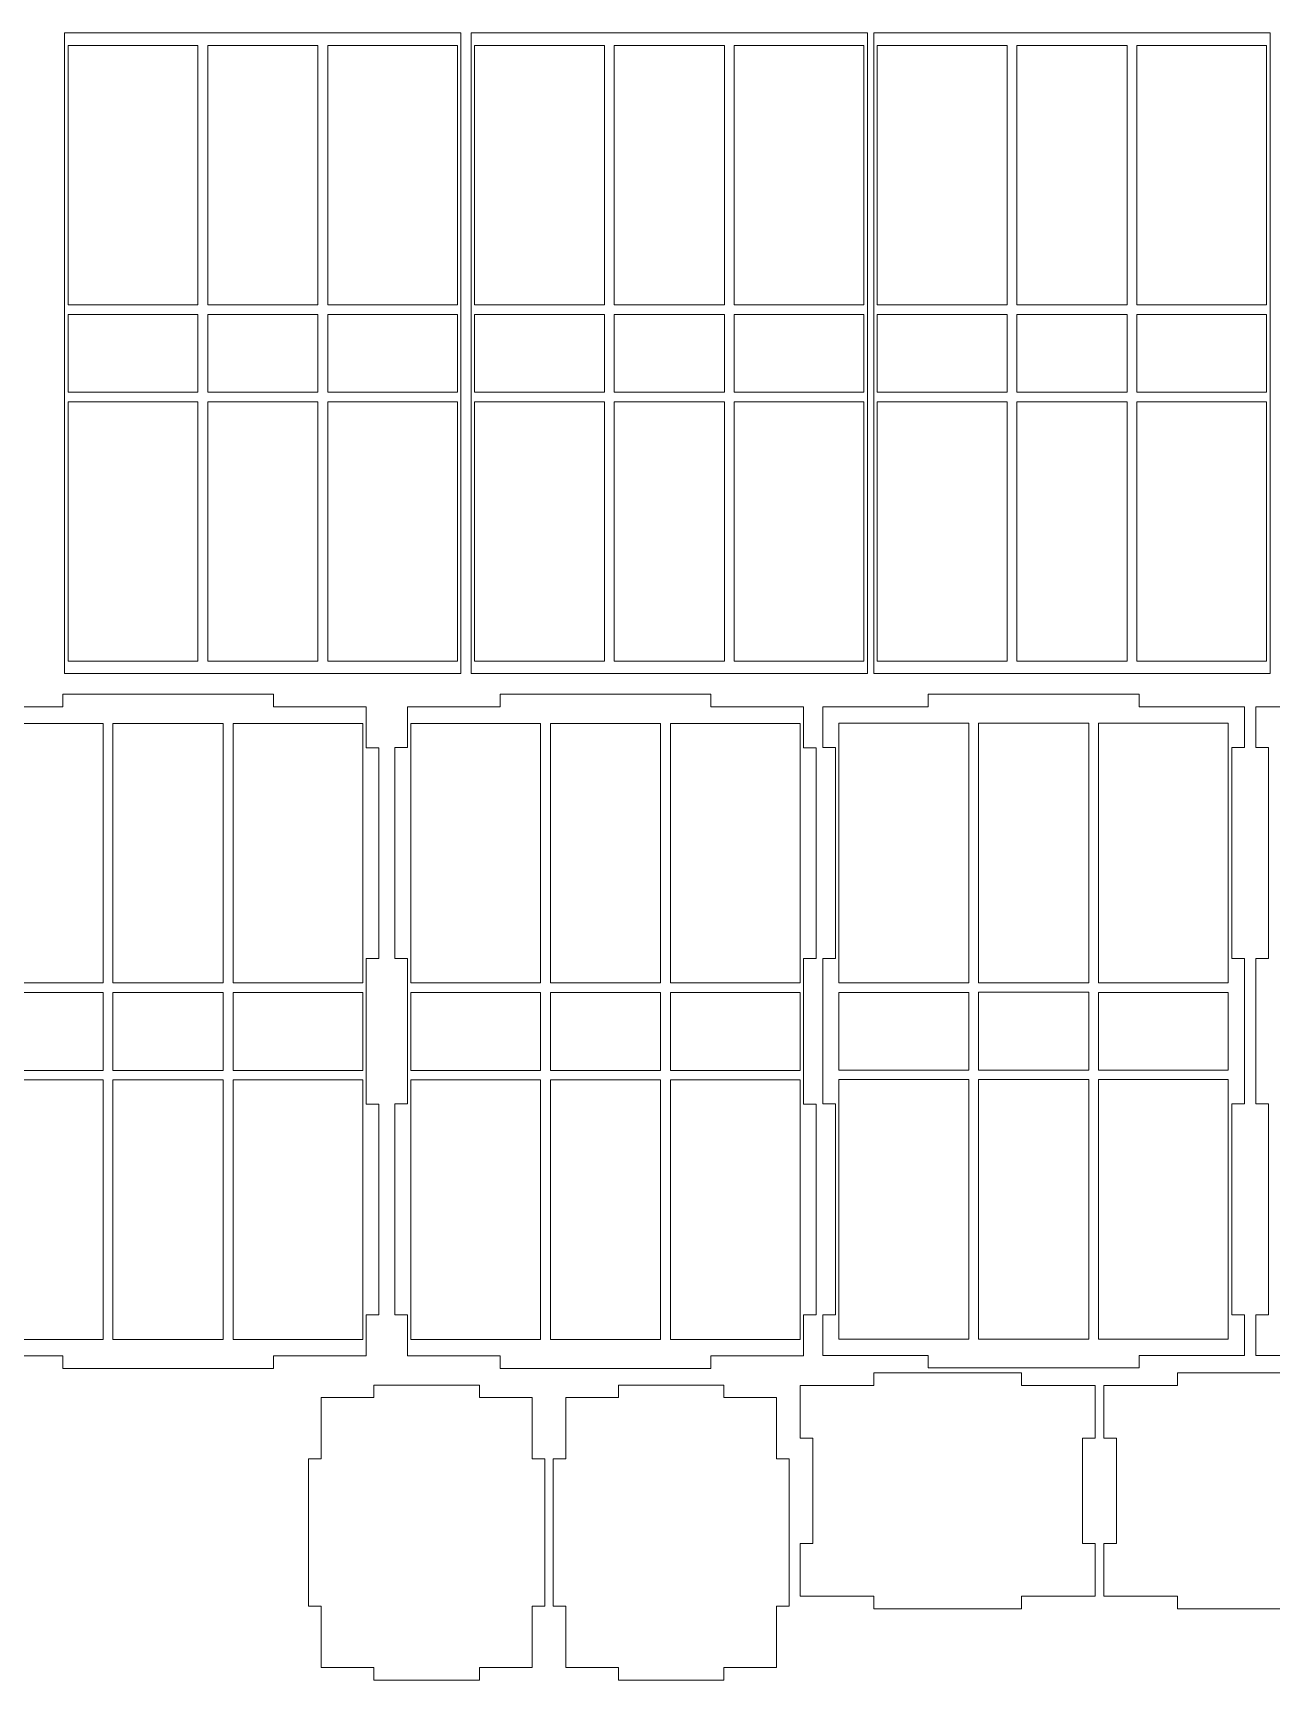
# Model space of a CAD drawing. Header units: millimetres. Extents: x -452 to 300, y -191 to 200.
# Drawn here: x -191.6 to 102.1, y -190.8 to 200 of the extents above; entities that cross this region are included whole.
import ezdxf

# ---------------------------------------------------------------- set-up
doc = ezdxf.new("R2010")
doc.units = ezdxf.units.MM
doc.header["$MEASUREMENT"] = 0
doc.layers.add('Camada 1', color=7, linetype='Continuous')

msp = doc.modelspace()

# ---------------------------------------------------------------- linework, layer by layer
at = {"layer": 'Camada 1', "color": 250, "lineweight": 20}
for points, knots in [([(-184.0359, 200), (-184.0359, 200), (-90.0359, 200), (-90.0359, 200), (-90.0359, 200), (-90.0359, 48), (-90.0359, 48), (-90.0359, 48), (-184.0359, 48), (-184.0359, 48), (-184.0359, 48), (-184.0359, 200), (-184.0359, 200)], [0, 0, 0, 0, 0.25, 0.25, 0.25, 0.5, 0.5, 0.5, 0.75, 0.75, 0.75, 1, 1, 1, 1]), ([(-87.6413, 200), (-87.6413, 200), (6.3587, 200), (6.3587, 200), (6.3587, 200), (6.3587, 48), (6.3587, 48), (6.3587, 48), (-87.6413, 48), (-87.6413, 48), (-87.6413, 48), (-87.6413, 200), (-87.6413, 200)], [0, 0, 0, 0, 0.25, 0.25, 0.25, 0.5, 0.5, 0.5, 0.75, 0.75, 0.75, 1, 1, 1, 1]), ([(7.8686, 200), (7.8686, 200), (101.8686, 200), (101.8686, 200), (101.8686, 200), (101.8686, 48), (101.8686, 48), (101.8686, 48), (7.8686, 48), (7.8686, 48), (7.8686, 48), (7.8686, 200), (7.8686, 200)], [0, 0, 0, 0, 0.25, 0.25, 0.25, 0.5, 0.5, 0.5, 0.75, 0.75, 0.75, 1, 1, 1, 1]), ([(-183.1962, 197.0353), (-183.1962, 197.0353), (-152.427, 197.0353), (-152.427, 197.0353), (-152.427, 197.0353), (-152.427, 135.4968), (-152.427, 135.4968), (-152.427, 135.4968), (-183.1962, 135.4968), (-183.1962, 135.4968), (-183.1962, 135.4968), (-183.1962, 197.0353), (-183.1962, 197.0353)], [0, 0, 0, 0, 0.25, 0.25, 0.25, 0.5, 0.5, 0.5, 0.75, 0.75, 0.75, 1, 1, 1, 1]), ([(-150.1128, 197.0353), (-150.1128, 197.0353), (-123.959, 197.0353), (-123.959, 197.0353), (-123.959, 197.0353), (-123.959, 135.4968), (-123.959, 135.4968), (-123.959, 135.4968), (-150.1128, 135.4968), (-150.1128, 135.4968), (-150.1128, 135.4968), (-150.1128, 197.0353), (-150.1128, 197.0353)], [0, 0, 0, 0, 0.25, 0.25, 0.25, 0.5, 0.5, 0.5, 0.75, 0.75, 0.75, 1, 1, 1, 1]), ([(-121.6362, 197.0353), (-121.6362, 197.0353), (-90.867, 197.0353), (-90.867, 197.0353), (-90.867, 197.0353), (-90.867, 135.4968), (-90.867, 135.4968), (-90.867, 135.4968), (-121.6362, 135.4968), (-121.6362, 135.4968), (-121.6362, 135.4968), (-121.6362, 197.0353), (-121.6362, 197.0353)], [0, 0, 0, 0, 0.25, 0.25, 0.25, 0.5, 0.5, 0.5, 0.75, 0.75, 0.75, 1, 1, 1, 1]), ([(-86.8016, 197.0353), (-86.8016, 197.0353), (-56.0324, 197.0353), (-56.0324, 197.0353), (-56.0324, 197.0353), (-56.0324, 135.4968), (-56.0324, 135.4968), (-56.0324, 135.4968), (-86.8016, 135.4968), (-86.8016, 135.4968), (-86.8016, 135.4968), (-86.8016, 197.0353), (-86.8016, 197.0353)], [0, 0, 0, 0, 0.25, 0.25, 0.25, 0.5, 0.5, 0.5, 0.75, 0.75, 0.75, 1, 1, 1, 1]), ([(-53.7182, 197.0353), (-53.7182, 197.0353), (-27.5644, 197.0353), (-27.5644, 197.0353), (-27.5644, 197.0353), (-27.5644, 135.4968), (-27.5644, 135.4968), (-27.5644, 135.4968), (-53.7182, 135.4968), (-53.7182, 135.4968), (-53.7182, 135.4968), (-53.7182, 197.0353), (-53.7182, 197.0353)], [0, 0, 0, 0, 0.25, 0.25, 0.25, 0.5, 0.5, 0.5, 0.75, 0.75, 0.75, 1, 1, 1, 1]), ([(-25.2416, 197.0353), (-25.2416, 197.0353), (5.5276, 197.0353), (5.5276, 197.0353), (5.5276, 197.0353), (5.5276, 135.4968), (5.5276, 135.4968), (5.5276, 135.4968), (-25.2416, 135.4968), (-25.2416, 135.4968), (-25.2416, 135.4968), (-25.2416, 197.0353), (-25.2416, 197.0353)], [0, 0, 0, 0, 0.25, 0.25, 0.25, 0.5, 0.5, 0.5, 0.75, 0.75, 0.75, 1, 1, 1, 1]), ([(8.7083, 197.0353), (8.7083, 197.0353), (39.4775, 197.0353), (39.4775, 197.0353), (39.4775, 197.0353), (39.4775, 135.4968), (39.4775, 135.4968), (39.4775, 135.4968), (8.7083, 135.4968), (8.7083, 135.4968), (8.7083, 135.4968), (8.7083, 197.0353), (8.7083, 197.0353)], [0, 0, 0, 0, 0.25, 0.25, 0.25, 0.5, 0.5, 0.5, 0.75, 0.75, 0.75, 1, 1, 1, 1]), ([(41.7917, 197.0353), (41.7917, 197.0353), (67.9455, 197.0353), (67.9455, 197.0353), (67.9455, 197.0353), (67.9455, 135.4968), (67.9455, 135.4968), (67.9455, 135.4968), (41.7917, 135.4968), (41.7917, 135.4968), (41.7917, 135.4968), (41.7917, 197.0353), (41.7917, 197.0353)], [0, 0, 0, 0, 0.25, 0.25, 0.25, 0.5, 0.5, 0.5, 0.75, 0.75, 0.75, 1, 1, 1, 1]), ([(70.2683, 197.0353), (70.2683, 197.0353), (101.0375, 197.0353), (101.0375, 197.0353), (101.0375, 197.0353), (101.0375, 135.4968), (101.0375, 135.4968), (101.0375, 135.4968), (70.2683, 135.4968), (70.2683, 135.4968), (70.2683, 135.4968), (70.2683, 197.0353), (70.2683, 197.0353)], [0, 0, 0, 0, 0.25, 0.25, 0.25, 0.5, 0.5, 0.5, 0.75, 0.75, 0.75, 1, 1, 1, 1]), ([(-183.1962, 133.2027), (-183.1962, 133.2027), (-152.427, 133.2027), (-152.427, 133.2027), (-152.427, 133.2027), (-152.427, 114.7412), (-152.427, 114.7412), (-152.427, 114.7412), (-183.1962, 114.7412), (-183.1962, 114.7412), (-183.1962, 114.7412), (-183.1962, 133.2027), (-183.1962, 133.2027)], [0, 0, 0, 0, 0.25, 0.25, 0.25, 0.5, 0.5, 0.5, 0.75, 0.75, 0.75, 1, 1, 1, 1]), ([(-150.1128, 133.2308), (-150.1128, 133.2308), (-123.959, 133.2308), (-123.959, 133.2308), (-123.959, 133.2308), (-123.959, 114.7692), (-123.959, 114.7692), (-123.959, 114.7692), (-150.1128, 114.7692), (-150.1128, 114.7692), (-150.1128, 114.7692), (-150.1128, 133.2308), (-150.1128, 133.2308)], [0, 0, 0, 0, 0.25, 0.25, 0.25, 0.5, 0.5, 0.5, 0.75, 0.75, 0.75, 1, 1, 1, 1]), ([(-121.6362, 133.2027), (-121.6362, 133.2027), (-90.867, 133.2027), (-90.867, 133.2027), (-90.867, 133.2027), (-90.867, 114.7412), (-90.867, 114.7412), (-90.867, 114.7412), (-121.6362, 114.7412), (-121.6362, 114.7412), (-121.6362, 114.7412), (-121.6362, 133.2027), (-121.6362, 133.2027)], [0, 0, 0, 0, 0.25, 0.25, 0.25, 0.5, 0.5, 0.5, 0.75, 0.75, 0.75, 1, 1, 1, 1]), ([(-86.8016, 133.2027), (-86.8016, 133.2027), (-56.0324, 133.2027), (-56.0324, 133.2027), (-56.0324, 133.2027), (-56.0324, 114.7412), (-56.0324, 114.7412), (-56.0324, 114.7412), (-86.8016, 114.7412), (-86.8016, 114.7412), (-86.8016, 114.7412), (-86.8016, 133.2027), (-86.8016, 133.2027)], [0, 0, 0, 0, 0.25, 0.25, 0.25, 0.5, 0.5, 0.5, 0.75, 0.75, 0.75, 1, 1, 1, 1]), ([(-53.7182, 133.2308), (-53.7182, 133.2308), (-27.5644, 133.2308), (-27.5644, 133.2308), (-27.5644, 133.2308), (-27.5644, 114.7692), (-27.5644, 114.7692), (-27.5644, 114.7692), (-53.7182, 114.7692), (-53.7182, 114.7692), (-53.7182, 114.7692), (-53.7182, 133.2308), (-53.7182, 133.2308)], [0, 0, 0, 0, 0.25, 0.25, 0.25, 0.5, 0.5, 0.5, 0.75, 0.75, 0.75, 1, 1, 1, 1]), ([(-25.2416, 133.2027), (-25.2416, 133.2027), (5.5276, 133.2027), (5.5276, 133.2027), (5.5276, 133.2027), (5.5276, 114.7412), (5.5276, 114.7412), (5.5276, 114.7412), (-25.2416, 114.7412), (-25.2416, 114.7412), (-25.2416, 114.7412), (-25.2416, 133.2027), (-25.2416, 133.2027)], [0, 0, 0, 0, 0.25, 0.25, 0.25, 0.5, 0.5, 0.5, 0.75, 0.75, 0.75, 1, 1, 1, 1]), ([(8.7083, 133.2027), (8.7083, 133.2027), (39.4775, 133.2027), (39.4775, 133.2027), (39.4775, 133.2027), (39.4775, 114.7412), (39.4775, 114.7412), (39.4775, 114.7412), (8.7083, 114.7412), (8.7083, 114.7412), (8.7083, 114.7412), (8.7083, 133.2027), (8.7083, 133.2027)], [0, 0, 0, 0, 0.25, 0.25, 0.25, 0.5, 0.5, 0.5, 0.75, 0.75, 0.75, 1, 1, 1, 1]), ([(41.7917, 133.2308), (41.7917, 133.2308), (67.9455, 133.2308), (67.9455, 133.2308), (67.9455, 133.2308), (67.9455, 114.7692), (67.9455, 114.7692), (67.9455, 114.7692), (41.7917, 114.7692), (41.7917, 114.7692), (41.7917, 114.7692), (41.7917, 133.2308), (41.7917, 133.2308)], [0, 0, 0, 0, 0.25, 0.25, 0.25, 0.5, 0.5, 0.5, 0.75, 0.75, 0.75, 1, 1, 1, 1]), ([(70.2683, 133.2027), (70.2683, 133.2027), (101.0375, 133.2027), (101.0375, 133.2027), (101.0375, 133.2027), (101.0375, 114.7412), (101.0375, 114.7412), (101.0375, 114.7412), (70.2683, 114.7412), (70.2683, 114.7412), (70.2683, 114.7412), (70.2683, 133.2027), (70.2683, 133.2027)], [0, 0, 0, 0, 0.25, 0.25, 0.25, 0.5, 0.5, 0.5, 0.75, 0.75, 0.75, 1, 1, 1, 1]), ([(-183.1962, 112.4904), (-183.1962, 112.4904), (-152.427, 112.4904), (-152.427, 112.4904), (-152.427, 112.4904), (-152.427, 50.9519), (-152.427, 50.9519), (-152.427, 50.9519), (-183.1962, 50.9519), (-183.1962, 50.9519), (-183.1962, 50.9519), (-183.1962, 112.4904), (-183.1962, 112.4904)], [0, 0, 0, 0, 0.25, 0.25, 0.25, 0.5, 0.5, 0.5, 0.75, 0.75, 0.75, 1, 1, 1, 1]), ([(-150.1128, 112.4904), (-150.1128, 112.4904), (-123.959, 112.4904), (-123.959, 112.4904), (-123.959, 112.4904), (-123.959, 50.9519), (-123.959, 50.9519), (-123.959, 50.9519), (-150.1128, 50.9519), (-150.1128, 50.9519), (-150.1128, 50.9519), (-150.1128, 112.4904), (-150.1128, 112.4904)], [0, 0, 0, 0, 0.25, 0.25, 0.25, 0.5, 0.5, 0.5, 0.75, 0.75, 0.75, 1, 1, 1, 1]), ([(-121.6362, 112.4904), (-121.6362, 112.4904), (-90.867, 112.4904), (-90.867, 112.4904), (-90.867, 112.4904), (-90.867, 50.9519), (-90.867, 50.9519), (-90.867, 50.9519), (-121.6362, 50.9519), (-121.6362, 50.9519), (-121.6362, 50.9519), (-121.6362, 112.4904), (-121.6362, 112.4904)], [0, 0, 0, 0, 0.25, 0.25, 0.25, 0.5, 0.5, 0.5, 0.75, 0.75, 0.75, 1, 1, 1, 1]), ([(-86.8016, 112.4904), (-86.8016, 112.4904), (-56.0324, 112.4904), (-56.0324, 112.4904), (-56.0324, 112.4904), (-56.0324, 50.9519), (-56.0324, 50.9519), (-56.0324, 50.9519), (-86.8016, 50.9519), (-86.8016, 50.9519), (-86.8016, 50.9519), (-86.8016, 112.4904), (-86.8016, 112.4904)], [0, 0, 0, 0, 0.25, 0.25, 0.25, 0.5, 0.5, 0.5, 0.75, 0.75, 0.75, 1, 1, 1, 1]), ([(-53.7182, 112.4904), (-53.7182, 112.4904), (-27.5644, 112.4904), (-27.5644, 112.4904), (-27.5644, 112.4904), (-27.5644, 50.9519), (-27.5644, 50.9519), (-27.5644, 50.9519), (-53.7182, 50.9519), (-53.7182, 50.9519), (-53.7182, 50.9519), (-53.7182, 112.4904), (-53.7182, 112.4904)], [0, 0, 0, 0, 0.25, 0.25, 0.25, 0.5, 0.5, 0.5, 0.75, 0.75, 0.75, 1, 1, 1, 1]), ([(-25.2416, 112.4904), (-25.2416, 112.4904), (5.5276, 112.4904), (5.5276, 112.4904), (5.5276, 112.4904), (5.5276, 50.9519), (5.5276, 50.9519), (5.5276, 50.9519), (-25.2416, 50.9519), (-25.2416, 50.9519), (-25.2416, 50.9519), (-25.2416, 112.4904), (-25.2416, 112.4904)], [0, 0, 0, 0, 0.25, 0.25, 0.25, 0.5, 0.5, 0.5, 0.75, 0.75, 0.75, 1, 1, 1, 1]), ([(8.7083, 112.4904), (8.7083, 112.4904), (39.4775, 112.4904), (39.4775, 112.4904), (39.4775, 112.4904), (39.4775, 50.9519), (39.4775, 50.9519), (39.4775, 50.9519), (8.7083, 50.9519), (8.7083, 50.9519), (8.7083, 50.9519), (8.7083, 112.4904), (8.7083, 112.4904)], [0, 0, 0, 0, 0.25, 0.25, 0.25, 0.5, 0.5, 0.5, 0.75, 0.75, 0.75, 1, 1, 1, 1]), ([(41.7917, 112.4904), (41.7917, 112.4904), (67.9455, 112.4904), (67.9455, 112.4904), (67.9455, 112.4904), (67.9455, 50.9519), (67.9455, 50.9519), (67.9455, 50.9519), (41.7917, 50.9519), (41.7917, 50.9519), (41.7917, 50.9519), (41.7917, 112.4904), (41.7917, 112.4904)], [0, 0, 0, 0, 0.25, 0.25, 0.25, 0.5, 0.5, 0.5, 0.75, 0.75, 0.75, 1, 1, 1, 1]), ([(70.2683, 112.4904), (70.2683, 112.4904), (101.0375, 112.4904), (101.0375, 112.4904), (101.0375, 112.4904), (101.0375, 50.9519), (101.0375, 50.9519), (101.0375, 50.9519), (70.2683, 50.9519), (70.2683, 50.9519), (70.2683, 50.9519), (70.2683, 112.4904), (70.2683, 112.4904)], [0, 0, 0, 0, 0.25, 0.25, 0.25, 0.5, 0.5, 0.5, 0.75, 0.75, 0.75, 1, 1, 1, 1]), ([(-209.505, -54.102), (-209.505, -54.102), (-206.505, -54.102), (-206.505, -54.102), (-206.505, -54.102), (-206.505, -19.5571), (-206.505, -19.5571), (-206.505, -19.5571), (-209.505, -19.5571), (-209.505, -19.5571), (-209.505, -19.5571), (-209.505, 30.4429), (-209.505, 30.4429), (-209.505, 30.4429), (-206.505, 30.4429), (-206.505, 30.4429), (-206.505, 30.4429), (-206.505, 40.1), (-206.505, 40.1), (-206.505, 40.1), (-184.505, 40.1), (-184.505, 40.1), (-184.505, 40.1), (-184.505, 43.1), (-184.505, 43.1), (-184.505, 43.1), (-134.505, 43.1), (-134.505, 43.1), (-134.505, 43.1), (-134.505, 40.1), (-134.505, 40.1), (-134.505, 40.1), (-112.505, 40.1), (-112.505, 40.1), (-112.505, 40.1), (-112.505, 30.3725), (-112.505, 30.3725), (-112.505, 30.3725), (-109.505, 30.3725), (-109.505, 30.3725), (-109.505, 30.3725), (-109.505, -19.6275), (-109.505, -19.6275), (-109.505, -19.6275), (-112.505, -19.6275), (-112.505, -19.6275), (-112.505, -19.6275), (-112.505, -54.1724), (-112.505, -54.1724), (-112.505, -54.1724), (-109.505, -54.1724), (-109.505, -54.1724), (-109.505, -54.1724), (-109.505, -104.1724), (-109.505, -104.1724), (-109.505, -104.1724), (-112.505, -104.1724), (-112.505, -104.1724), (-112.505, -104.1724), (-112.505, -113.9), (-112.505, -113.9), (-112.505, -113.9), (-134.505, -113.9), (-134.505, -113.9), (-134.505, -113.9), (-134.505, -116.9), (-134.505, -116.9), (-134.505, -116.9), (-184.505, -116.9), (-184.505, -116.9), (-184.505, -116.9), (-184.505, -113.9), (-184.505, -113.9), (-184.505, -113.9), (-206.505, -113.9), (-206.505, -113.9), (-206.505, -113.9), (-206.505, -104.102), (-206.505, -104.102), (-206.505, -104.102), (-209.505, -104.102), (-209.505, -104.102), (-209.505, -104.102), (-209.505, -54.102), (-209.505, -54.102)], [0, 0, 0, 0, 0.03571429, 0.03571429, 0.03571429, 0.07142857, 0.07142857, 0.07142857, 0.10714286, 0.10714286, 0.10714286, 0.14285714, 0.14285714, 0.14285714, 0.17857143, 0.17857143, 0.17857143, 0.21428571, 0.21428571, 0.21428571, 0.25, 0.25, 0.25, 0.28571429, 0.28571429, 0.28571429, 0.32142857, 0.32142857, 0.32142857, 0.35714286, 0.35714286, 0.35714286, 0.39285714, 0.39285714, 0.39285714, 0.42857143, 0.42857143, 0.42857143, 0.46428571, 0.46428571, 0.46428571, 0.5, 0.5, 0.5, 0.53571429, 0.53571429, 0.53571429, 0.57142857, 0.57142857, 0.57142857, 0.60714286, 0.60714286, 0.60714286, 0.64285714, 0.64285714, 0.64285714, 0.67857143, 0.67857143, 0.67857143, 0.71428571, 0.71428571, 0.71428571, 0.75, 0.75, 0.75, 0.78571429, 0.78571429, 0.78571429, 0.82142857, 0.82142857, 0.82142857, 0.85714286, 0.85714286, 0.85714286, 0.89285714, 0.89285714, 0.89285714, 0.92857143, 0.92857143, 0.92857143, 0.96428571, 0.96428571, 0.96428571, 1, 1, 1, 1]), ([(-105.755, -54.102), (-105.755, -54.102), (-102.755, -54.102), (-102.755, -54.102), (-102.755, -54.102), (-102.755, -19.5571), (-102.755, -19.5571), (-102.755, -19.5571), (-105.755, -19.5571), (-105.755, -19.5571), (-105.755, -19.5571), (-105.755, 30.4429), (-105.755, 30.4429), (-105.755, 30.4429), (-102.755, 30.4429), (-102.755, 30.4429), (-102.755, 30.4429), (-102.755, 40.1), (-102.755, 40.1), (-102.755, 40.1), (-80.755, 40.1), (-80.755, 40.1), (-80.755, 40.1), (-80.755, 43.1), (-80.755, 43.1), (-80.755, 43.1), (-30.755, 43.1), (-30.755, 43.1), (-30.755, 43.1), (-30.755, 40.1), (-30.755, 40.1), (-30.755, 40.1), (-8.755, 40.1), (-8.755, 40.1), (-8.755, 40.1), (-8.755, 30.3725), (-8.755, 30.3725), (-8.755, 30.3725), (-5.755, 30.3725), (-5.755, 30.3725), (-5.755, 30.3725), (-5.755, -19.6275), (-5.755, -19.6275), (-5.755, -19.6275), (-8.755, -19.6275), (-8.755, -19.6275), (-8.755, -19.6275), (-8.755, -54.1724), (-8.755, -54.1724), (-8.755, -54.1724), (-5.755, -54.1724), (-5.755, -54.1724), (-5.755, -54.1724), (-5.755, -104.1724), (-5.755, -104.1724), (-5.755, -104.1724), (-8.755, -104.1724), (-8.755, -104.1724), (-8.755, -104.1724), (-8.755, -113.9), (-8.755, -113.9), (-8.755, -113.9), (-30.755, -113.9), (-30.755, -113.9), (-30.755, -113.9), (-30.755, -116.9), (-30.755, -116.9), (-30.755, -116.9), (-80.755, -116.9), (-80.755, -116.9), (-80.755, -116.9), (-80.755, -113.9), (-80.755, -113.9), (-80.755, -113.9), (-102.755, -113.9), (-102.755, -113.9), (-102.755, -113.9), (-102.755, -104.102), (-102.755, -104.102), (-102.755, -104.102), (-105.755, -104.102), (-105.755, -104.102), (-105.755, -104.102), (-105.755, -54.102), (-105.755, -54.102)], [0, 0, 0, 0, 0.03571429, 0.03571429, 0.03571429, 0.07142857, 0.07142857, 0.07142857, 0.10714286, 0.10714286, 0.10714286, 0.14285714, 0.14285714, 0.14285714, 0.17857143, 0.17857143, 0.17857143, 0.21428571, 0.21428571, 0.21428571, 0.25, 0.25, 0.25, 0.28571429, 0.28571429, 0.28571429, 0.32142857, 0.32142857, 0.32142857, 0.35714286, 0.35714286, 0.35714286, 0.39285714, 0.39285714, 0.39285714, 0.42857143, 0.42857143, 0.42857143, 0.46428571, 0.46428571, 0.46428571, 0.5, 0.5, 0.5, 0.53571429, 0.53571429, 0.53571429, 0.57142857, 0.57142857, 0.57142857, 0.60714286, 0.60714286, 0.60714286, 0.64285714, 0.64285714, 0.64285714, 0.67857143, 0.67857143, 0.67857143, 0.71428571, 0.71428571, 0.71428571, 0.75, 0.75, 0.75, 0.78571429, 0.78571429, 0.78571429, 0.82142857, 0.82142857, 0.82142857, 0.85714286, 0.85714286, 0.85714286, 0.89285714, 0.89285714, 0.89285714, 0.92857143, 0.92857143, 0.92857143, 0.96428571, 0.96428571, 0.96428571, 1, 1, 1, 1]), ([(-4.2125, 40.1), (-4.2125, 40.1), (20.7873, 40.1), (20.7873, 40.1), (20.7873, 40.1), (20.7873, 43.1), (20.7873, 43.1), (20.7873, 43.1), (70.7873, 43.1), (70.7873, 43.1), (70.7873, 43.1), (70.7873, 40.1), (70.7873, 40.1), (70.7873, 40.1), (95.7875, 40.1), (95.7875, 40.1), (95.7875, 40.1), (95.7875, 30.4429), (95.7875, 30.4429), (95.7875, 30.4429), (92.7875, 30.4429), (92.7875, 30.4429), (92.7875, 30.4429), (92.7875, -19.5571), (92.7875, -19.5571), (92.7875, -19.5571), (95.7875, -19.5571), (95.7875, -19.5571), (95.7875, -19.5571), (95.7875, -54.102), (95.7875, -54.102), (95.7875, -54.102), (92.7875, -54.102), (92.7875, -54.102), (92.7875, -54.102), (92.7875, -104.102), (92.7875, -104.102), (92.7875, -104.102), (95.7875, -104.102), (95.7875, -104.102), (95.7875, -104.102), (95.7875, -113.7462), (95.7875, -113.7462), (95.7875, -113.7462), (70.7873, -113.7462), (70.7873, -113.7462), (70.7873, -113.7462), (70.7873, -116.7462), (70.7873, -116.7462), (70.7873, -116.7462), (20.7873, -116.7462), (20.7873, -116.7462), (20.7873, -116.7462), (20.7873, -113.7462), (20.7873, -113.7462), (20.7873, -113.7462), (-4.2125, -113.7462), (-4.2125, -113.7462), (-4.2125, -113.7462), (-4.2125, -104.102), (-4.2125, -104.102), (-4.2125, -104.102), (-1.2125, -104.102), (-1.2125, -104.102), (-1.2125, -104.102), (-1.2125, -54.102), (-1.2125, -54.102), (-1.2125, -54.102), (-4.2125, -54.102), (-4.2125, -54.102), (-4.2125, -54.102), (-4.2125, -19.5571), (-4.2125, -19.5571), (-4.2125, -19.5571), (-1.2125, -19.5571), (-1.2125, -19.5571), (-1.2125, -19.5571), (-1.2125, 30.4429), (-1.2125, 30.4429), (-1.2125, 30.4429), (-4.2125, 30.4429), (-4.2125, 30.4429), (-4.2125, 30.4429), (-4.2125, 40.1), (-4.2125, 40.1)], [0, 0, 0, 0, 0.03571429, 0.03571429, 0.03571429, 0.07142857, 0.07142857, 0.07142857, 0.10714286, 0.10714286, 0.10714286, 0.14285714, 0.14285714, 0.14285714, 0.17857143, 0.17857143, 0.17857143, 0.21428571, 0.21428571, 0.21428571, 0.25, 0.25, 0.25, 0.28571429, 0.28571429, 0.28571429, 0.32142857, 0.32142857, 0.32142857, 0.35714286, 0.35714286, 0.35714286, 0.39285714, 0.39285714, 0.39285714, 0.42857143, 0.42857143, 0.42857143, 0.46428571, 0.46428571, 0.46428571, 0.5, 0.5, 0.5, 0.53571429, 0.53571429, 0.53571429, 0.57142857, 0.57142857, 0.57142857, 0.60714286, 0.60714286, 0.60714286, 0.64285714, 0.64285714, 0.64285714, 0.67857143, 0.67857143, 0.67857143, 0.71428571, 0.71428571, 0.71428571, 0.75, 0.75, 0.75, 0.78571429, 0.78571429, 0.78571429, 0.82142857, 0.82142857, 0.82142857, 0.85714286, 0.85714286, 0.85714286, 0.89285714, 0.89285714, 0.89285714, 0.92857143, 0.92857143, 0.92857143, 0.96428571, 0.96428571, 0.96428571, 1, 1, 1, 1]), ([(98.5, 40.1), (98.5, 40.1), (123.4998, 40.1), (123.4998, 40.1), (123.4998, 40.1), (123.4998, 43.1), (123.4998, 43.1), (123.4998, 43.1), (173.4998, 43.1), (173.4998, 43.1), (173.4998, 43.1), (173.4998, 40.1), (173.4998, 40.1), (173.4998, 40.1), (198.5, 40.1), (198.5, 40.1), (198.5, 40.1), (198.5, 30.4429), (198.5, 30.4429), (198.5, 30.4429), (195.5, 30.4429), (195.5, 30.4429), (195.5, 30.4429), (195.5, -19.5571), (195.5, -19.5571), (195.5, -19.5571), (198.5, -19.5571), (198.5, -19.5571), (198.5, -19.5571), (198.5, -54.102), (198.5, -54.102), (198.5, -54.102), (195.5, -54.102), (195.5, -54.102), (195.5, -54.102), (195.5, -104.102), (195.5, -104.102), (195.5, -104.102), (198.5, -104.102), (198.5, -104.102), (198.5, -104.102), (198.5, -113.7462), (198.5, -113.7462), (198.5, -113.7462), (173.4998, -113.7462), (173.4998, -113.7462), (173.4998, -113.7462), (173.4998, -116.7462), (173.4998, -116.7462), (173.4998, -116.7462), (123.4998, -116.7462), (123.4998, -116.7462), (123.4998, -116.7462), (123.4998, -113.7462), (123.4998, -113.7462), (123.4998, -113.7462), (98.5, -113.7462), (98.5, -113.7462), (98.5, -113.7462), (98.5, -104.102), (98.5, -104.102), (98.5, -104.102), (101.5, -104.102), (101.5, -104.102), (101.5, -104.102), (101.5, -54.102), (101.5, -54.102), (101.5, -54.102), (98.5, -54.102), (98.5, -54.102), (98.5, -54.102), (98.5, -19.5571), (98.5, -19.5571), (98.5, -19.5571), (101.5, -19.5571), (101.5, -19.5571), (101.5, -19.5571), (101.5, 30.4429), (101.5, 30.4429), (101.5, 30.4429), (98.5, 30.4429), (98.5, 30.4429), (98.5, 30.4429), (98.5, 40.1), (98.5, 40.1)], [0, 0, 0, 0, 0.03571429, 0.03571429, 0.03571429, 0.07142857, 0.07142857, 0.07142857, 0.10714286, 0.10714286, 0.10714286, 0.14285714, 0.14285714, 0.14285714, 0.17857143, 0.17857143, 0.17857143, 0.21428571, 0.21428571, 0.21428571, 0.25, 0.25, 0.25, 0.28571429, 0.28571429, 0.28571429, 0.32142857, 0.32142857, 0.32142857, 0.35714286, 0.35714286, 0.35714286, 0.39285714, 0.39285714, 0.39285714, 0.42857143, 0.42857143, 0.42857143, 0.46428571, 0.46428571, 0.46428571, 0.5, 0.5, 0.5, 0.53571429, 0.53571429, 0.53571429, 0.57142857, 0.57142857, 0.57142857, 0.60714286, 0.60714286, 0.60714286, 0.64285714, 0.64285714, 0.64285714, 0.67857143, 0.67857143, 0.67857143, 0.71428571, 0.71428571, 0.71428571, 0.75, 0.75, 0.75, 0.78571429, 0.78571429, 0.78571429, 0.82142857, 0.82142857, 0.82142857, 0.85714286, 0.85714286, 0.85714286, 0.89285714, 0.89285714, 0.89285714, 0.92857143, 0.92857143, 0.92857143, 0.96428571, 0.96428571, 0.96428571, 1, 1, 1, 1]), ([(-205.6653, 36.1353), (-205.6653, 36.1353), (-174.8961, 36.1353), (-174.8961, 36.1353), (-174.8961, 36.1353), (-174.8961, -25.4032), (-174.8961, -25.4032), (-174.8961, -25.4032), (-205.6653, -25.4032), (-205.6653, -25.4032), (-205.6653, -25.4032), (-205.6653, 36.1353), (-205.6653, 36.1353)], [0, 0, 0, 0, 0.25, 0.25, 0.25, 0.5, 0.5, 0.5, 0.75, 0.75, 0.75, 1, 1, 1, 1]), ([(-172.5819, 36.1353), (-172.5819, 36.1353), (-146.4281, 36.1353), (-146.4281, 36.1353), (-146.4281, 36.1353), (-146.4281, -25.4032), (-146.4281, -25.4032), (-146.4281, -25.4032), (-172.5819, -25.4032), (-172.5819, -25.4032), (-172.5819, -25.4032), (-172.5819, 36.1353), (-172.5819, 36.1353)], [0, 0, 0, 0, 0.25, 0.25, 0.25, 0.5, 0.5, 0.5, 0.75, 0.75, 0.75, 1, 1, 1, 1]), ([(-144.1053, 36.1353), (-144.1053, 36.1353), (-113.3361, 36.1353), (-113.3361, 36.1353), (-113.3361, 36.1353), (-113.3361, -25.4032), (-113.3361, -25.4032), (-113.3361, -25.4032), (-144.1053, -25.4032), (-144.1053, -25.4032), (-144.1053, -25.4032), (-144.1053, 36.1353), (-144.1053, 36.1353)], [0, 0, 0, 0, 0.25, 0.25, 0.25, 0.5, 0.5, 0.5, 0.75, 0.75, 0.75, 1, 1, 1, 1]), ([(-101.9153, 36.1353), (-101.9153, 36.1353), (-71.1461, 36.1353), (-71.1461, 36.1353), (-71.1461, 36.1353), (-71.1461, -25.4032), (-71.1461, -25.4032), (-71.1461, -25.4032), (-101.9153, -25.4032), (-101.9153, -25.4032), (-101.9153, -25.4032), (-101.9153, 36.1353), (-101.9153, 36.1353)], [0, 0, 0, 0, 0.25, 0.25, 0.25, 0.5, 0.5, 0.5, 0.75, 0.75, 0.75, 1, 1, 1, 1]), ([(-68.8319, 36.1353), (-68.8319, 36.1353), (-42.6781, 36.1353), (-42.6781, 36.1353), (-42.6781, 36.1353), (-42.6781, -25.4032), (-42.6781, -25.4032), (-42.6781, -25.4032), (-68.8319, -25.4032), (-68.8319, -25.4032), (-68.8319, -25.4032), (-68.8319, 36.1353), (-68.8319, 36.1353)], [0, 0, 0, 0, 0.25, 0.25, 0.25, 0.5, 0.5, 0.5, 0.75, 0.75, 0.75, 1, 1, 1, 1]), ([(-40.3553, 36.1353), (-40.3553, 36.1353), (-9.5861, 36.1353), (-9.5861, 36.1353), (-9.5861, 36.1353), (-9.5861, -25.4032), (-9.5861, -25.4032), (-9.5861, -25.4032), (-40.3553, -25.4032), (-40.3553, -25.4032), (-40.3553, -25.4032), (-40.3553, 36.1353), (-40.3553, 36.1353)], [0, 0, 0, 0, 0.25, 0.25, 0.25, 0.5, 0.5, 0.5, 0.75, 0.75, 0.75, 1, 1, 1, 1]), ([(-0.3728, 36.2122), (-0.3728, 36.2122), (30.3964, 36.2122), (30.3964, 36.2122), (30.3964, 36.2122), (30.3964, -25.3263), (30.3964, -25.3263), (30.3964, -25.3263), (-0.3728, -25.3263), (-0.3728, -25.3263), (-0.3728, -25.3263), (-0.3728, 36.2122), (-0.3728, 36.2122)], [0, 0, 0, 0, 0.25, 0.25, 0.25, 0.5, 0.5, 0.5, 0.75, 0.75, 0.75, 1, 1, 1, 1]), ([(32.7106, 36.2122), (32.7106, 36.2122), (58.8644, 36.2122), (58.8644, 36.2122), (58.8644, 36.2122), (58.8644, -25.3263), (58.8644, -25.3263), (58.8644, -25.3263), (32.7106, -25.3263), (32.7106, -25.3263), (32.7106, -25.3263), (32.7106, 36.2122), (32.7106, 36.2122)], [0, 0, 0, 0, 0.25, 0.25, 0.25, 0.5, 0.5, 0.5, 0.75, 0.75, 0.75, 1, 1, 1, 1]), ([(61.1872, 36.2122), (61.1872, 36.2122), (91.9564, 36.2122), (91.9564, 36.2122), (91.9564, 36.2122), (91.9564, -25.3263), (91.9564, -25.3263), (91.9564, -25.3263), (61.1872, -25.3263), (61.1872, -25.3263), (61.1872, -25.3263), (61.1872, 36.2122), (61.1872, 36.2122)], [0, 0, 0, 0, 0.25, 0.25, 0.25, 0.5, 0.5, 0.5, 0.75, 0.75, 0.75, 1, 1, 1, 1]), ([(-205.6653, -27.6973), (-205.6653, -27.6973), (-174.8961, -27.6973), (-174.8961, -27.6973), (-174.8961, -27.6973), (-174.8961, -46.1588), (-174.8961, -46.1588), (-174.8961, -46.1588), (-205.6653, -46.1588), (-205.6653, -46.1588), (-205.6653, -46.1588), (-205.6653, -27.6973), (-205.6653, -27.6973)], [0, 0, 0, 0, 0.25, 0.25, 0.25, 0.5, 0.5, 0.5, 0.75, 0.75, 0.75, 1, 1, 1, 1]), ([(-172.5819, -27.6692), (-172.5819, -27.6692), (-146.4281, -27.6692), (-146.4281, -27.6692), (-146.4281, -27.6692), (-146.4281, -46.1308), (-146.4281, -46.1308), (-146.4281, -46.1308), (-172.5819, -46.1308), (-172.5819, -46.1308), (-172.5819, -46.1308), (-172.5819, -27.6692), (-172.5819, -27.6692)], [0, 0, 0, 0, 0.25, 0.25, 0.25, 0.5, 0.5, 0.5, 0.75, 0.75, 0.75, 1, 1, 1, 1]), ([(-144.1053, -27.6973), (-144.1053, -27.6973), (-113.3361, -27.6973), (-113.3361, -27.6973), (-113.3361, -27.6973), (-113.3361, -46.1588), (-113.3361, -46.1588), (-113.3361, -46.1588), (-144.1053, -46.1588), (-144.1053, -46.1588), (-144.1053, -46.1588), (-144.1053, -27.6973), (-144.1053, -27.6973)], [0, 0, 0, 0, 0.25, 0.25, 0.25, 0.5, 0.5, 0.5, 0.75, 0.75, 0.75, 1, 1, 1, 1]), ([(-101.9153, -27.6973), (-101.9153, -27.6973), (-71.1461, -27.6973), (-71.1461, -27.6973), (-71.1461, -27.6973), (-71.1461, -46.1588), (-71.1461, -46.1588), (-71.1461, -46.1588), (-101.9153, -46.1588), (-101.9153, -46.1588), (-101.9153, -46.1588), (-101.9153, -27.6973), (-101.9153, -27.6973)], [0, 0, 0, 0, 0.25, 0.25, 0.25, 0.5, 0.5, 0.5, 0.75, 0.75, 0.75, 1, 1, 1, 1]), ([(-68.8319, -27.6692), (-68.8319, -27.6692), (-42.6781, -27.6692), (-42.6781, -27.6692), (-42.6781, -27.6692), (-42.6781, -46.1308), (-42.6781, -46.1308), (-42.6781, -46.1308), (-68.8319, -46.1308), (-68.8319, -46.1308), (-68.8319, -46.1308), (-68.8319, -27.6692), (-68.8319, -27.6692)], [0, 0, 0, 0, 0.25, 0.25, 0.25, 0.5, 0.5, 0.5, 0.75, 0.75, 0.75, 1, 1, 1, 1]), ([(-40.3553, -27.6973), (-40.3553, -27.6973), (-9.5861, -27.6973), (-9.5861, -27.6973), (-9.5861, -27.6973), (-9.5861, -46.1588), (-9.5861, -46.1588), (-9.5861, -46.1588), (-40.3553, -46.1588), (-40.3553, -46.1588), (-40.3553, -46.1588), (-40.3553, -27.6973), (-40.3553, -27.6973)], [0, 0, 0, 0, 0.25, 0.25, 0.25, 0.5, 0.5, 0.5, 0.75, 0.75, 0.75, 1, 1, 1, 1]), ([(-0.3728, -27.6204), (-0.3728, -27.6204), (30.3964, -27.6204), (30.3964, -27.6204), (30.3964, -27.6204), (30.3964, -46.0819), (30.3964, -46.0819), (30.3964, -46.0819), (-0.3728, -46.0819), (-0.3728, -46.0819), (-0.3728, -46.0819), (-0.3728, -27.6204), (-0.3728, -27.6204)], [0, 0, 0, 0, 0.25, 0.25, 0.25, 0.5, 0.5, 0.5, 0.75, 0.75, 0.75, 1, 1, 1, 1]), ([(32.7106, -27.5923), (32.7106, -27.5923), (58.8644, -27.5923), (58.8644, -27.5923), (58.8644, -27.5923), (58.8644, -46.0539), (58.8644, -46.0539), (58.8644, -46.0539), (32.7106, -46.0539), (32.7106, -46.0539), (32.7106, -46.0539), (32.7106, -27.5923), (32.7106, -27.5923)], [0, 0, 0, 0, 0.25, 0.25, 0.25, 0.5, 0.5, 0.5, 0.75, 0.75, 0.75, 1, 1, 1, 1]), ([(61.1872, -27.6204), (61.1872, -27.6204), (91.9564, -27.6204), (91.9564, -27.6204), (91.9564, -27.6204), (91.9564, -46.0819), (91.9564, -46.0819), (91.9564, -46.0819), (61.1872, -46.0819), (61.1872, -46.0819), (61.1872, -46.0819), (61.1872, -27.6204), (61.1872, -27.6204)], [0, 0, 0, 0, 0.25, 0.25, 0.25, 0.5, 0.5, 0.5, 0.75, 0.75, 0.75, 1, 1, 1, 1]), ([(-205.6653, -48.4096), (-205.6653, -48.4096), (-174.8961, -48.4096), (-174.8961, -48.4096), (-174.8961, -48.4096), (-174.8961, -109.9481), (-174.8961, -109.9481), (-174.8961, -109.9481), (-205.6653, -109.9481), (-205.6653, -109.9481), (-205.6653, -109.9481), (-205.6653, -48.4096), (-205.6653, -48.4096)], [0, 0, 0, 0, 0.25, 0.25, 0.25, 0.5, 0.5, 0.5, 0.75, 0.75, 0.75, 1, 1, 1, 1]), ([(-172.5819, -48.4096), (-172.5819, -48.4096), (-146.4281, -48.4096), (-146.4281, -48.4096), (-146.4281, -48.4096), (-146.4281, -109.9481), (-146.4281, -109.9481), (-146.4281, -109.9481), (-172.5819, -109.9481), (-172.5819, -109.9481), (-172.5819, -109.9481), (-172.5819, -48.4096), (-172.5819, -48.4096)], [0, 0, 0, 0, 0.25, 0.25, 0.25, 0.5, 0.5, 0.5, 0.75, 0.75, 0.75, 1, 1, 1, 1]), ([(-144.1053, -48.4096), (-144.1053, -48.4096), (-113.3361, -48.4096), (-113.3361, -48.4096), (-113.3361, -48.4096), (-113.3361, -109.9481), (-113.3361, -109.9481), (-113.3361, -109.9481), (-144.1053, -109.9481), (-144.1053, -109.9481), (-144.1053, -109.9481), (-144.1053, -48.4096), (-144.1053, -48.4096)], [0, 0, 0, 0, 0.25, 0.25, 0.25, 0.5, 0.5, 0.5, 0.75, 0.75, 0.75, 1, 1, 1, 1]), ([(-101.9153, -48.4096), (-101.9153, -48.4096), (-71.1461, -48.4096), (-71.1461, -48.4096), (-71.1461, -48.4096), (-71.1461, -109.9481), (-71.1461, -109.9481), (-71.1461, -109.9481), (-101.9153, -109.9481), (-101.9153, -109.9481), (-101.9153, -109.9481), (-101.9153, -48.4096), (-101.9153, -48.4096)], [0, 0, 0, 0, 0.25, 0.25, 0.25, 0.5, 0.5, 0.5, 0.75, 0.75, 0.75, 1, 1, 1, 1]), ([(-68.8319, -48.4096), (-68.8319, -48.4096), (-42.6781, -48.4096), (-42.6781, -48.4096), (-42.6781, -48.4096), (-42.6781, -109.9481), (-42.6781, -109.9481), (-42.6781, -109.9481), (-68.8319, -109.9481), (-68.8319, -109.9481), (-68.8319, -109.9481), (-68.8319, -48.4096), (-68.8319, -48.4096)], [0, 0, 0, 0, 0.25, 0.25, 0.25, 0.5, 0.5, 0.5, 0.75, 0.75, 0.75, 1, 1, 1, 1]), ([(-40.3553, -48.4096), (-40.3553, -48.4096), (-9.5861, -48.4096), (-9.5861, -48.4096), (-9.5861, -48.4096), (-9.5861, -109.9481), (-9.5861, -109.9481), (-9.5861, -109.9481), (-40.3553, -109.9481), (-40.3553, -109.9481), (-40.3553, -109.9481), (-40.3553, -48.4096), (-40.3553, -48.4096)], [0, 0, 0, 0, 0.25, 0.25, 0.25, 0.5, 0.5, 0.5, 0.75, 0.75, 0.75, 1, 1, 1, 1]), ([(-0.3728, -48.3327), (-0.3728, -48.3327), (30.3964, -48.3327), (30.3964, -48.3327), (30.3964, -48.3327), (30.3964, -109.8712), (30.3964, -109.8712), (30.3964, -109.8712), (-0.3728, -109.8712), (-0.3728, -109.8712), (-0.3728, -109.8712), (-0.3728, -48.3327), (-0.3728, -48.3327)], [0, 0, 0, 0, 0.25, 0.25, 0.25, 0.5, 0.5, 0.5, 0.75, 0.75, 0.75, 1, 1, 1, 1]), ([(32.7106, -48.3327), (32.7106, -48.3327), (58.8644, -48.3327), (58.8644, -48.3327), (58.8644, -48.3327), (58.8644, -109.8712), (58.8644, -109.8712), (58.8644, -109.8712), (32.7106, -109.8712), (32.7106, -109.8712), (32.7106, -109.8712), (32.7106, -48.3327), (32.7106, -48.3327)], [0, 0, 0, 0, 0.25, 0.25, 0.25, 0.5, 0.5, 0.5, 0.75, 0.75, 0.75, 1, 1, 1, 1]), ([(61.1872, -48.3327), (61.1872, -48.3327), (91.9564, -48.3327), (91.9564, -48.3327), (91.9564, -48.3327), (91.9564, -109.8712), (91.9564, -109.8712), (91.9564, -109.8712), (61.1872, -109.8712), (61.1872, -109.8712), (61.1872, -109.8712), (61.1872, -48.3327), (61.1872, -48.3327)], [0, 0, 0, 0, 0.25, 0.25, 0.25, 0.5, 0.5, 0.5, 0.75, 0.75, 0.75, 1, 1, 1, 1]), ([(-123.1651, -187.7841), (-123.1651, -187.7841), (-123.1651, -173.2841), (-123.1651, -173.2841), (-123.1651, -173.2841), (-126.1651, -173.2841), (-126.1651, -173.2841), (-126.1651, -173.2841), (-126.1651, -138.2841), (-126.1651, -138.2841), (-126.1651, -138.2841), (-123.1651, -138.2841), (-123.1651, -138.2841), (-123.1651, -138.2841), (-123.1651, -123.7841), (-123.1651, -123.7841), (-123.1651, -123.7841), (-110.6651, -123.7841), (-110.6651, -123.7841), (-110.6651, -123.7841), (-110.6651, -120.7841), (-110.6651, -120.7841), (-110.6651, -120.7841), (-85.6651, -120.7841), (-85.6651, -120.7841), (-85.6651, -120.7841), (-85.6651, -123.7841), (-85.6651, -123.7841), (-85.6651, -123.7841), (-73.1651, -123.7841), (-73.1651, -123.7841), (-73.1651, -123.7841), (-73.1651, -138.2841), (-73.1651, -138.2841), (-73.1651, -138.2841), (-70.1651, -138.2841), (-70.1651, -138.2841), (-70.1651, -138.2841), (-70.1651, -173.2841), (-70.1651, -173.2841), (-70.1651, -173.2841), (-73.1651, -173.2841), (-73.1651, -173.2841), (-73.1651, -173.2841), (-73.1651, -187.7841), (-73.1651, -187.7841), (-73.1651, -187.7841), (-85.6651, -187.7841), (-85.6651, -187.7841), (-85.6651, -187.7841), (-85.6651, -190.7841), (-85.6651, -190.7841), (-85.6651, -190.7841), (-110.6651, -190.7841), (-110.6651, -190.7841), (-110.6651, -190.7841), (-110.6651, -187.7841), (-110.6651, -187.7841), (-110.6651, -187.7841), (-123.1651, -187.7841), (-123.1651, -187.7841)], [0, 0, 0, 0, 0.05, 0.05, 0.05, 0.1, 0.1, 0.1, 0.15, 0.15, 0.15, 0.2, 0.2, 0.2, 0.25, 0.25, 0.25, 0.3, 0.3, 0.3, 0.35, 0.35, 0.35, 0.4, 0.4, 0.4, 0.45, 0.45, 0.45, 0.5, 0.5, 0.5, 0.55, 0.55, 0.55, 0.6, 0.6, 0.6, 0.65, 0.65, 0.65, 0.7, 0.7, 0.7, 0.75, 0.75, 0.75, 0.8, 0.8, 0.8, 0.85, 0.85, 0.85, 0.9, 0.9, 0.9, 0.95, 0.95, 0.95, 1, 1, 1, 1]), ([(-65.1651, -187.7841), (-65.1651, -187.7841), (-65.1651, -173.2841), (-65.1651, -173.2841), (-65.1651, -173.2841), (-68.1651, -173.2841), (-68.1651, -173.2841), (-68.1651, -173.2841), (-68.1651, -138.2841), (-68.1651, -138.2841), (-68.1651, -138.2841), (-65.1651, -138.2841), (-65.1651, -138.2841), (-65.1651, -138.2841), (-65.1651, -123.7841), (-65.1651, -123.7841), (-65.1651, -123.7841), (-52.6651, -123.7841), (-52.6651, -123.7841), (-52.6651, -123.7841), (-52.6651, -120.7841), (-52.6651, -120.7841), (-52.6651, -120.7841), (-27.6651, -120.7841), (-27.6651, -120.7841), (-27.6651, -120.7841), (-27.6651, -123.7841), (-27.6651, -123.7841), (-27.6651, -123.7841), (-15.1651, -123.7841), (-15.1651, -123.7841), (-15.1651, -123.7841), (-15.1651, -138.2841), (-15.1651, -138.2841), (-15.1651, -138.2841), (-12.1651, -138.2841), (-12.1651, -138.2841), (-12.1651, -138.2841), (-12.1651, -173.2841), (-12.1651, -173.2841), (-12.1651, -173.2841), (-15.1651, -173.2841), (-15.1651, -173.2841), (-15.1651, -173.2841), (-15.1651, -187.7841), (-15.1651, -187.7841), (-15.1651, -187.7841), (-27.6651, -187.7841), (-27.6651, -187.7841), (-27.6651, -187.7841), (-27.6651, -190.7841), (-27.6651, -190.7841), (-27.6651, -190.7841), (-52.6651, -190.7841), (-52.6651, -190.7841), (-52.6651, -190.7841), (-52.6651, -187.7841), (-52.6651, -187.7841), (-52.6651, -187.7841), (-65.1651, -187.7841), (-65.1651, -187.7841)], [0, 0, 0, 0, 0.05, 0.05, 0.05, 0.1, 0.1, 0.1, 0.15, 0.15, 0.15, 0.2, 0.2, 0.2, 0.25, 0.25, 0.25, 0.3, 0.3, 0.3, 0.35, 0.35, 0.35, 0.4, 0.4, 0.4, 0.45, 0.45, 0.45, 0.5, 0.5, 0.5, 0.55, 0.55, 0.55, 0.6, 0.6, 0.6, 0.65, 0.65, 0.65, 0.7, 0.7, 0.7, 0.75, 0.75, 0.75, 0.8, 0.8, 0.8, 0.85, 0.85, 0.85, 0.9, 0.9, 0.9, 0.95, 0.95, 0.95, 1, 1, 1, 1]), ([(-9.5829, -120.9063), (-9.5829, -120.9063), (7.9171, -120.9063), (7.9171, -120.9063), (7.9171, -120.9063), (7.9171, -117.9063), (7.9171, -117.9063), (7.9171, -117.9063), (42.9171, -117.9063), (42.9171, -117.9063), (42.9171, -117.9063), (42.9171, -120.9063), (42.9171, -120.9063), (42.9171, -120.9063), (60.4171, -120.9063), (60.4171, -120.9063), (60.4171, -120.9063), (60.4171, -133.4063), (60.4171, -133.4063), (60.4171, -133.4063), (57.4171, -133.4063), (57.4171, -133.4063), (57.4171, -133.4063), (57.4171, -158.4063), (57.4171, -158.4063), (57.4171, -158.4063), (60.4171, -158.4063), (60.4171, -158.4063), (60.4171, -158.4063), (60.4171, -170.9063), (60.4171, -170.9063), (60.4171, -170.9063), (42.9171, -170.9063), (42.9171, -170.9063), (42.9171, -170.9063), (42.9171, -173.9063), (42.9171, -173.9063), (42.9171, -173.9063), (7.9171, -173.9063), (7.9171, -173.9063), (7.9171, -173.9063), (7.9171, -170.9063), (7.9171, -170.9063), (7.9171, -170.9063), (-9.5829, -170.9063), (-9.5829, -170.9063), (-9.5829, -170.9063), (-9.5829, -158.4063), (-9.5829, -158.4063), (-9.5829, -158.4063), (-6.5829, -158.4063), (-6.5829, -158.4063), (-6.5829, -158.4063), (-6.5829, -133.4063), (-6.5829, -133.4063), (-6.5829, -133.4063), (-9.5829, -133.4063), (-9.5829, -133.4063), (-9.5829, -133.4063), (-9.5829, -120.9063), (-9.5829, -120.9063)], [0, 0, 0, 0, 0.05, 0.05, 0.05, 0.1, 0.1, 0.1, 0.15, 0.15, 0.15, 0.2, 0.2, 0.2, 0.25, 0.25, 0.25, 0.3, 0.3, 0.3, 0.35, 0.35, 0.35, 0.4, 0.4, 0.4, 0.45, 0.45, 0.45, 0.5, 0.5, 0.5, 0.55, 0.55, 0.55, 0.6, 0.6, 0.6, 0.65, 0.65, 0.65, 0.7, 0.7, 0.7, 0.75, 0.75, 0.75, 0.8, 0.8, 0.8, 0.85, 0.85, 0.85, 0.9, 0.9, 0.9, 0.95, 0.95, 0.95, 1, 1, 1, 1]), ([(62.4171, -120.9063), (62.4171, -120.9063), (79.9171, -120.9063), (79.9171, -120.9063), (79.9171, -120.9063), (79.9171, -117.9063), (79.9171, -117.9063), (79.9171, -117.9063), (114.9171, -117.9063), (114.9171, -117.9063), (114.9171, -117.9063), (114.9171, -120.9063), (114.9171, -120.9063), (114.9171, -120.9063), (132.4171, -120.9063), (132.4171, -120.9063), (132.4171, -120.9063), (132.4171, -133.4063), (132.4171, -133.4063), (132.4171, -133.4063), (129.4171, -133.4063), (129.4171, -133.4063), (129.4171, -133.4063), (129.4171, -158.4063), (129.4171, -158.4063), (129.4171, -158.4063), (132.4171, -158.4063), (132.4171, -158.4063), (132.4171, -158.4063), (132.4171, -170.9063), (132.4171, -170.9063), (132.4171, -170.9063), (114.9171, -170.9063), (114.9171, -170.9063), (114.9171, -170.9063), (114.9171, -173.9063), (114.9171, -173.9063), (114.9171, -173.9063), (79.9171, -173.9063), (79.9171, -173.9063), (79.9171, -173.9063), (79.9171, -170.9063), (79.9171, -170.9063), (79.9171, -170.9063), (62.4171, -170.9063), (62.4171, -170.9063), (62.4171, -170.9063), (62.4171, -158.4063), (62.4171, -158.4063), (62.4171, -158.4063), (65.4171, -158.4063), (65.4171, -158.4063), (65.4171, -158.4063), (65.4171, -133.4063), (65.4171, -133.4063), (65.4171, -133.4063), (62.4171, -133.4063), (62.4171, -133.4063), (62.4171, -133.4063), (62.4171, -120.9063), (62.4171, -120.9063)], [0, 0, 0, 0, 0.05, 0.05, 0.05, 0.1, 0.1, 0.1, 0.15, 0.15, 0.15, 0.2, 0.2, 0.2, 0.25, 0.25, 0.25, 0.3, 0.3, 0.3, 0.35, 0.35, 0.35, 0.4, 0.4, 0.4, 0.45, 0.45, 0.45, 0.5, 0.5, 0.5, 0.55, 0.55, 0.55, 0.6, 0.6, 0.6, 0.65, 0.65, 0.65, 0.7, 0.7, 0.7, 0.75, 0.75, 0.75, 0.8, 0.8, 0.8, 0.85, 0.85, 0.85, 0.9, 0.9, 0.9, 0.95, 0.95, 0.95, 1, 1, 1, 1])]:
    msp.add_open_spline(points, degree=3, knots=knots, dxfattribs=at)

doc.saveas('drawing.dxf')
